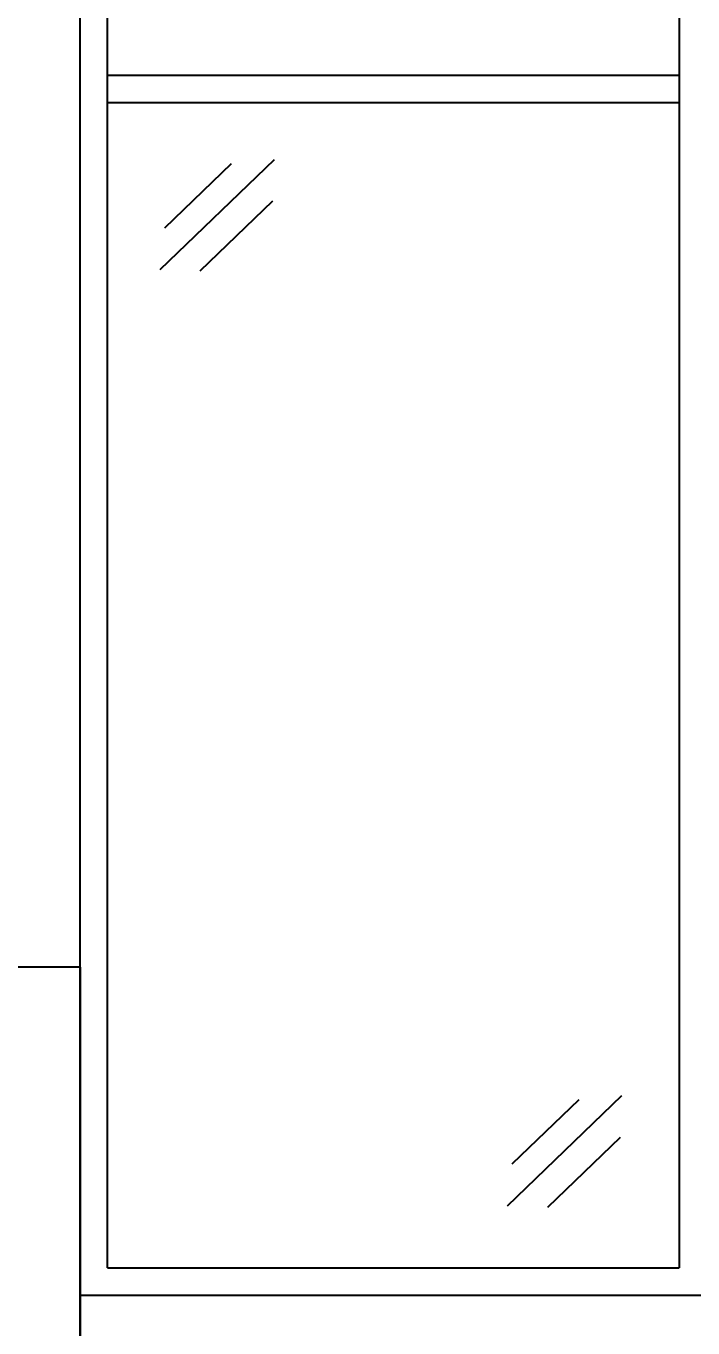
# Model space of a CAD drawing. Header units: millimetres. Extents: x 1217 to 2428, y 234 to 644.
# Drawn here: x 2125.76 to 2126.979, y 377.311 to 379.692 of the extents above; entities that cross this region are included whole.
import ezdxf

# ---------------------------------------------------------------- set-up
doc = ezdxf.new("R2010")
doc.units = ezdxf.units.MM
doc.layers.get('0').update_dxf_attribs({"lineweight": 5})
for name, color, linetype in [('0.1', 251, 'Continuous'), ('0.2', 2, 'Continuous'), ('0.3', 6, 'Continuous')]:
    doc.layers.add(name, color=color, linetype=linetype)
doc.styles.add('INTERARQ', font='arial.ttf')
doc.dimstyles.new('ESCALA_1-50', dxfattribs={"dimtxt": 0.15, "dimasz": 0.06, "dimexe": 0.18, "dimexo": 0.0625, "dimgap": 0, "dimtad": 0, "dimtih": 1, "dimtoh": 1, "dimzin": 0, "dimdsep": 46, "dimtxsty": 'INTERARQ', "dimblk": 'DIMTICK', "dimcen": 0, "dimse1": 1, "dimse2": 1, "dimclrd": 256, "dimclre": 1, "dimclrt": 2, "dimadec": 0, "dimazin": 0, "dimtfac": 4.5, "dimtofl": 0, "dimtmove": 2, "dimatfit": 3, "dimldrblk": 'DIMTICK', "dimfxl": 0, "dimtolj": 1, "dimtzin": 0, "dimarcsym": 0})

# ---------------------------------------------------------------- blocks, each defined once
blk = doc.blocks.new('DIMTICK')
at = {"color": 1}
for p, q in [((0, 1), (0, -1)), ((-1, 0), (1, 0))]:
    blk.add_line(p, q, dxfattribs=at)
at = {"color": 3, "const_width": 0.141}
blk.add_lwpolyline([(0.707, 0.707), (-0.707, -0.707)], dxfattribs=at)
blk = doc.blocks.new('*D1633')
at = {"layer": '0.1', "lineweight": -2, "ltscale": 3, "transparency": 16777216}
for p, q in [((2113.6716, 374.447), (2129.2484, 374.447)), ((2145.3316, 374.447), (2129.7548, 374.447))]:
    blk.add_line(p, q, dxfattribs=at)
at = {"layer": 'DEFPOINTS', "color": 0, "ltscale": 3, "transparency": 16777216}
for p in [(2145.3916, 377.6495, 0), (2113.6116, 376.671, 0), (2145.3916, 374.447)]:
    blk.add_point(p, dxfattribs=at)
at = {"layer": '0.1', "lineweight": -2, "ltscale": 3, "transparency": 16777216, "xscale": 0.06, "yscale": 0.06, "zscale": 0.06, "rotation": 180}
blk.add_blockref('DIMTICK', (2113.6116, 374.447), dxfattribs=at)
at = {"layer": '0.1', "lineweight": -2, "ltscale": 3, "transparency": 16777216, "xscale": 0.06, "yscale": 0.06, "zscale": 0.06}
blk.add_blockref('DIMTICK', (2145.3916, 374.447), dxfattribs=at)
at = {"layer": '0.1', "color": 2, "ltscale": 3, "transparency": 16777216, "insert": (2129.5016, 374.447), "char_height": 0.15, "attachment_point": 5, "style": 'INTERARQ'}
blk.add_mtext('\\A1;31.78', dxfattribs=at)

msp = doc.modelspace()

# ---------------------------------------------------------------- linework, layer by layer
at = {"layer": '0.1', "ltscale": 3, "elevation": 0}
for points in [[(2125.90914, 379.60099), (2125.90914, 381.60099)], [(2126.95429, 381.60099), (2126.95429, 379.60099)], [(2125.90914, 377.42099), (2125.90914, 379.67099)], [(2126.95429, 379.67099), (2126.95429, 377.42099)], [(2126.95429, 379.60099), (2125.90914, 379.60099)], [(2126.95429, 379.55099), (2125.90914, 379.55099)], [(2126.00539, 379.24618), (2126.21429, 379.44771)], [(2126.01398, 379.3226), (2126.13596, 379.44027)], [(2126.07875, 379.24372), (2126.21151, 379.37179)], [(2126.64051, 377.53447), (2126.84942, 377.73601)], [(2126.6491, 377.61089), (2126.77108, 377.72857)], [(2126.71388, 377.53201), (2126.84663, 377.66008)], [(2125.90914, 377.42099), (2126.95429, 377.42099)]]:
    msp.add_lwpolyline(points, dxfattribs=at)
at = {"layer": '0.2', "ltscale": 3, "elevation": 0}
for points in [[(2125.85914, 377.97099), (2125.85914, 382.15099)], [(2125.85914, 376.17099), (2125.85914, 377.97099)], [(2125.85914, 377.37099), (2129.39918, 377.37099)]]:
    msp.add_lwpolyline(points, dxfattribs=at)
at = {"layer": '0.3', "ltscale": 3, "elevation": 0}
for points in [[(2125.85914, 377.97099), (2124.34918, 377.97099)], [(2125.85914, 377.97099), (2125.85914, 377.97099), (2125.85914, 376.17099)]]:
    msp.add_lwpolyline(points, dxfattribs=at)

# ---------------------------------------------------------------- dimensions: what is measured, and where the dimension line sits
at = {"layer": '0.1', "ltscale": 3}
dim = msp.add_linear_dim(base=(2145.3916, 374.44702), p1=(2113.61159, 376.67099, 0), p2=(2145.3916, 377.64948, 0), dimstyle='ESCALA_1-50', dxfattribs=at)
dim.commit()
dim.dimension.update_dxf_attribs({"geometry": '*D1633', "text_midpoint": (2129.5016, 374.44702)})

doc.saveas('drawing.dxf')
